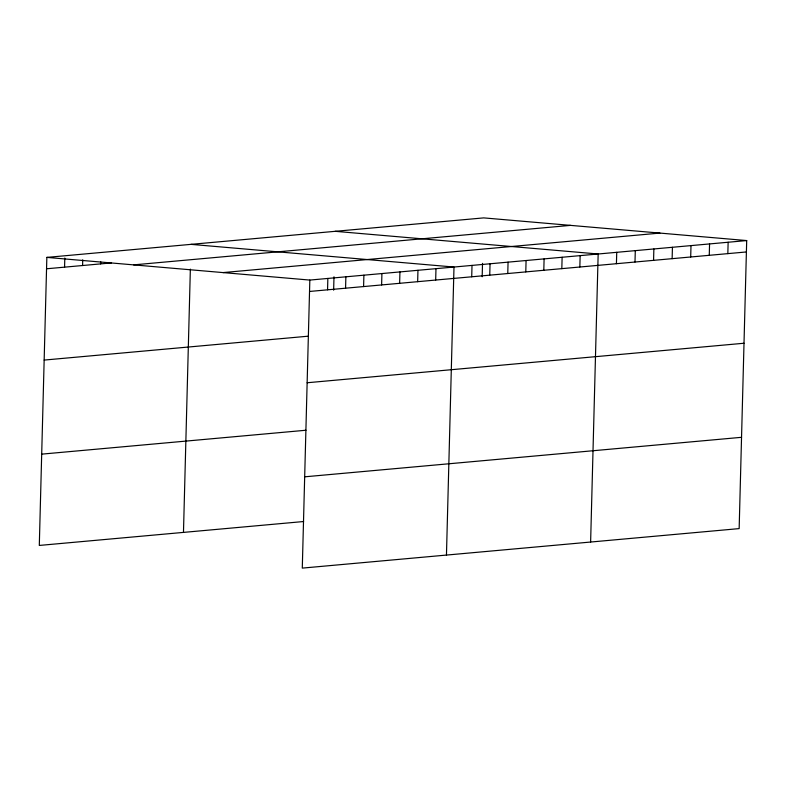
<?xml version="1.0" encoding="UTF-8"?>
<svg xmlns="http://www.w3.org/2000/svg" width="786" height="786" viewBox="0 0 786 786"><rect width="100%" height="100%" fill="white"/><g stroke="black" fill="none" stroke-linecap="round" stroke-linejoin="round"><path stroke-width="1.18" d="M746.7 240.565L309.831 280.071L302.286 568.111L739.154 528.605L746.7 240.565L483.714 217.889L46.846 257.395L39.3 545.435L303.602 521.531M64.57 267.152L64.806 258.044M82.589 265.521L82.736 259.822M100.608 263.89L100.667 261.61M183.472 532.397L190.359 269.136M327.556 289.828L327.85 278.44M333.637 290.181L333.991 276.79M345.575 288.197L345.869 276.81M363.594 286.566L363.889 275.179M381.613 284.935L381.917 273.548M399.632 283.304L399.936 271.917M417.661 281.683L417.955 270.296M435.68 280.052L435.975 268.665M446.458 555.073L453.994 267.034L191.008 244.358M471.718 276.79L472.013 265.403M482.172 276.751L482.525 263.359M489.737 275.159L490.042 263.772M507.766 273.528L508.061 262.141M525.785 271.907L526.08 260.52M543.804 270.276L544.099 258.889M561.823 268.645L562.118 257.258M579.842 267.014L580.147 255.627M590.62 542.035L598.166 253.996L335.18 231.32M616.43 263.703L616.735 252.316M635 262.023L635.294 250.636M653.569 260.353L653.864 248.966M672.138 258.673L672.433 247.285M690.697 256.993L691.002 245.605M709.267 255.312L709.562 243.925M727.836 253.632L728.131 242.245M46.541 268.783L111.416 262.917M133.63 264.872L570.498 225.376M223.047 272.585L659.916 233.088M309.527 291.459L746.405 251.952M44.154 360.076L308.456 336.172M307.139 382.753L744.008 343.246M41.687 454.141L306 430.237M304.673 476.817L741.552 437.311M46.846 257.395L309.831 280.071"/></g></svg>
